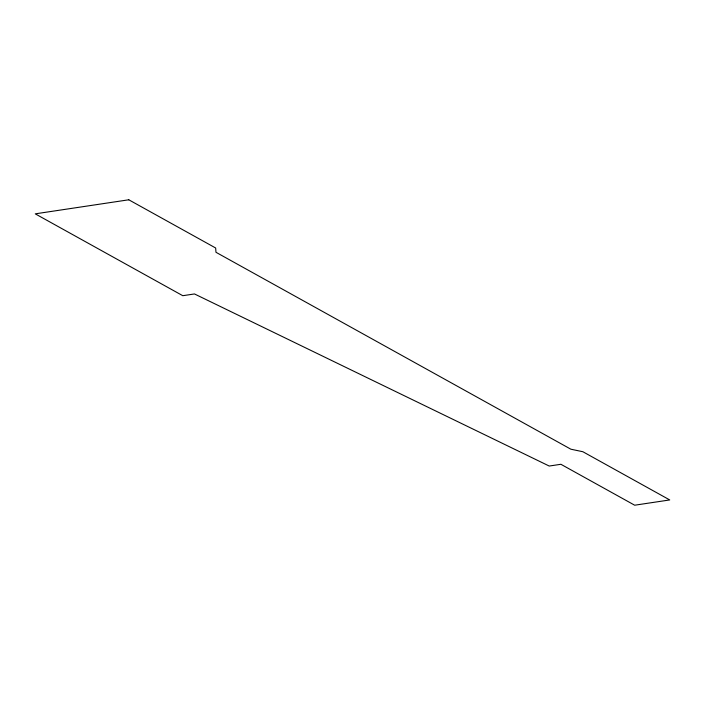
<?xml version="1.0" encoding="UTF-8"?>
<svg xmlns="http://www.w3.org/2000/svg" width="705" height="705" viewBox="0 0 705 705"><rect width="100%" height="100%" fill="white"/><g stroke="black" fill="none" stroke-linecap="round" stroke-linejoin="round"><path stroke-width="1.06" d="M128.777 199.788L35.25 213.844L182.789 295.703L194.483 293.95L549.221 466.04L560.907 464.287L634.676 505.212L669.75 499.942L582.859 451.729L570.865 449.2L215.968 252.284L215.668 248.001L128.777 199.788"/></g></svg>
